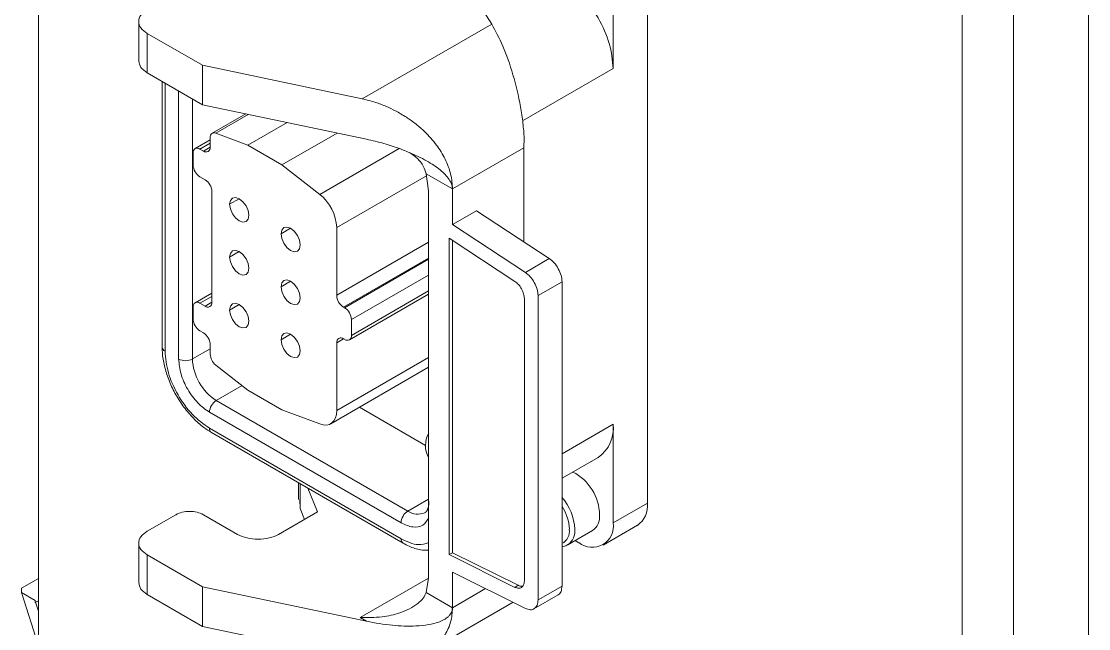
# Model space of a CAD drawing. Extents: x 4137 to 28680, y 2446 to 6814.
# Drawn here: x 10776.7 to 10887, y 3838 to 3900.7 of the extents above; entities that cross this region are included whole.
import ezdxf

# ---------------------------------------------------------------- set-up
doc = ezdxf.new("R2010")
doc.units = 0
doc.header["$LTSCALE"] = 0.5
doc.layers.get('0').update_dxf_attribs({"linetype": 'CONTINUOUS'})

msp = doc.modelspace()

# ---------------------------------------------------------------- linework, layer by layer
at = {"color": 7, "linetype": 'Continuous', "lineweight": 15}
for p, q in [((10778.47, 4079.99), (10778.47, 3835.03)), ((10778.47, 4079.99), (10778.47, 3835.03)), ((10873.93, 4024.88), (10873.93, 3779.92)), ((10873.93, 4024.88), (10873.93, 3779.92)), ((10879.23, 3784.21), (10879.23, 4018.56)), ((10879.23, 3784.21), (10879.23, 4018.56)), ((10887.01, 4014.07), (10887.01, 3779.72)), ((10887.01, 4014.07), (10887.01, 3779.72)), ((10819.16, 3910.21), (10825.31, 3900.46)), ((10819.16, 3910.21), (10825.31, 3900.46)), ((10841.4, 3908.12), (10841.4, 3850.96)), ((10841.4, 3908.12), (10841.4, 3850.96)), ((10837.87, 3906.07), (10837.87, 3895.87)), ((10837.87, 3906.07), (10837.87, 3895.87)), ((10788.83, 3900.73), (10788.83, 3896.64)), ((10788.83, 3900.73), (10788.83, 3896.64)), ((10795.42, 3896.2), (10789.71, 3899.5)), ((10789.71, 3895.42), (10789.71, 3899.5)), ((10795.42, 3896.2), (10789.71, 3899.5)), ((10789.71, 3895.42), (10789.71, 3899.5)), ((10811.93, 3892.74), (10825.31, 3900.46)), ((10811.93, 3892.74), (10825.31, 3900.46)), ((10795.42, 3892.12), (10795.42, 3896.2)), ((10811.93, 3892.74), (10795.42, 3896.2)), ((10795.42, 3892.12), (10795.42, 3896.2)), ((10811.93, 3892.74), (10795.42, 3896.2)), ((10795.42, 3892.12), (10789.71, 3895.42)), ((10795.42, 3892.12), (10789.71, 3895.42)), ((10791.26, 3894.53), (10791.26, 3867.08)), ((10791.26, 3894.53), (10791.26, 3867.08)), ((10812.37, 3888.56), (10795.42, 3892.12)), ((10812.37, 3888.56), (10795.42, 3892.12)), ((10799.9, 3891.18), (10796.43, 3889.18)), ((10799.9, 3891.18), (10796.43, 3889.18)), ((10804.16, 3890.29), (10800.11, 3887.95)), ((10804.16, 3890.29), (10800.11, 3887.95)), ((10796.22, 3888.49), (10794.66, 3887.59)), ((10796.22, 3888.49), (10794.66, 3887.59)), ((10796.22, 3887.75), (10796.22, 3888.72)), ((10796.22, 3887.75), (10796.22, 3888.72)), ((10796.81, 3889.19), (10800.11, 3887.95)), ((10796.81, 3889.19), (10800.11, 3887.95)), ((10803.64, 3885.91), (10809.34, 3889.2)), ((10803.64, 3885.91), (10809.34, 3889.2)), ((10828.68, 3888.66), (10828.62, 3887.67)), ((10828.68, 3888.66), (10828.62, 3887.67)), ((10795.16, 3887.54), (10795.51, 3887.34)), ((10795.16, 3887.54), (10795.51, 3887.34)), ((10800.11, 3887.95), (10803.64, 3885.91)), ((10800.11, 3887.95), (10803.64, 3885.91)), ((10828.62, 3887.67), (10821.26, 3883.43)), ((10828.62, 3887.67), (10821.26, 3883.43)), ((10828.62, 3887.67), (10828.62, 3877.97)), ((10828.62, 3887.67), (10828.62, 3877.97)), ((10794.45, 3885.91), (10794.45, 3887.14)), ((10794.45, 3885.91), (10794.45, 3887.14)), ((10803.64, 3885.91), (10807.55, 3882.86)), ((10803.64, 3885.91), (10807.55, 3882.86)), ((10795.69, 3884.38), (10795.16, 3884.69)), ((10795.69, 3884.38), (10795.16, 3884.69)), ((10818.55, 3884.99), (10818.79, 3883.22)), ((10821.26, 3883.43), (10818.55, 3884.99)), ((10818.55, 3884.99), (10818.79, 3883.22)), ((10821.26, 3883.43), (10818.55, 3884.99)), ((10796.39, 3871.7), (10796.4, 3883.18)), ((10796.39, 3871.7), (10796.4, 3883.18)), ((10818.79, 3843.21), (10818.79, 3883.22)), ((10818.79, 3843.21), (10818.79, 3883.22)), ((10821.26, 3879.75), (10821.26, 3883.43)), ((10821.26, 3879.75), (10821.26, 3883.43)), ((10821.26, 3879.75), (10823.74, 3881.18)), ((10821.26, 3879.75), (10823.74, 3881.18)), ((10831.26, 3876.23), (10823.74, 3881.18)), ((10831.26, 3876.23), (10823.74, 3881.18)), ((10828.79, 3874.8), (10821.26, 3879.75)), ((10828.79, 3874.8), (10821.26, 3879.75)), ((10809.3, 3879.44), (10809.3, 3872.44)), ((10809.3, 3879.44), (10809.3, 3872.44)), ((10820.91, 3878.35), (10827.7, 3873.88)), ((10820.91, 3845.64), (10820.91, 3878.35)), ((10820.91, 3878.35), (10827.7, 3873.88)), ((10820.91, 3845.64), (10820.91, 3878.35)), ((10821.26, 3845.84), (10821.26, 3878.11)), ((10821.26, 3845.84), (10821.26, 3878.11)), ((10828.79, 3874.8), (10831.26, 3876.23)), ((10828.79, 3874.8), (10831.26, 3876.23)), ((10830.1, 3872.41), (10832.58, 3873.84)), ((10830.1, 3872.41), (10832.58, 3873.84)), ((10832.58, 3842.39), (10832.58, 3873.84)), ((10832.58, 3842.39), (10832.58, 3873.84)), ((10796.39, 3872.67), (10794.66, 3871.67)), ((10796.39, 3872.67), (10794.66, 3871.67)), ((10810.61, 3867.84), (10818.79, 3872.55)), ((10810.61, 3867.84), (10818.79, 3872.55)), ((10828.69, 3872.09), (10828.69, 3842.92)), ((10828.69, 3872.09), (10828.69, 3842.92)), ((10830.1, 3840.96), (10830.1, 3872.41)), ((10830.1, 3840.96), (10830.1, 3872.41)), ((10794.45, 3869.99), (10794.45, 3871.21)), ((10794.45, 3869.99), (10794.45, 3871.21)), ((10795.16, 3871.62), (10795.69, 3871.31)), ((10795.16, 3871.62), (10795.69, 3871.31)), ((10810.01, 3871.21), (10810.11, 3871.15)), ((10810.01, 3871.21), (10810.11, 3871.15)), ((10810.82, 3869.93), (10810.82, 3868.29)), ((10810.82, 3869.93), (10810.82, 3868.29)), ((10795.51, 3868.56), (10795.16, 3868.76)), ((10795.51, 3868.56), (10795.16, 3868.76)), ((10809.3, 3867.54), (10809.3, 3860.54)), ((10809.3, 3867.54), (10809.3, 3860.54)), ((10810.11, 3867.89), (10810.01, 3867.95)), ((10810.11, 3867.89), (10810.01, 3867.95)), ((10796.22, 3866.36), (10796.22, 3867.33)), ((10796.22, 3866.36), (10796.22, 3867.33)), ((10800.11, 3862.64), (10796.8, 3865.22)), ((10800.11, 3862.64), (10796.8, 3865.22)), ((10808.68, 3859.16), (10818.79, 3865)), ((10808.68, 3859.16), (10818.79, 3865)), ((10803.64, 3860.6), (10800.11, 3862.64)), ((10803.64, 3860.6), (10800.11, 3862.64)), ((10796.85, 3861.57), (10816.65, 3850.14)), ((10796.85, 3861.57), (10816.65, 3850.14)), ((10811.64, 3860.87), (10818.47, 3856.93)), ((10811.64, 3860.87), (10818.47, 3856.93)), ((10796.15, 3860.35), (10815.95, 3848.92)), ((10796.15, 3860.35), (10815.95, 3848.92)), ((10807.54, 3859.14), (10803.64, 3860.6)), ((10807.54, 3859.14), (10803.64, 3860.6)), ((10815.95, 3847.28), (10796.15, 3858.71)), ((10815.95, 3847.28), (10796.15, 3858.71)), ((10837.87, 3848.92), (10837.87, 3859.12)), ((10837.87, 3848.92), (10837.87, 3859.12)), ((10796.35, 3858.26), (10816.15, 3846.83)), ((10796.35, 3858.26), (10816.15, 3846.83)), ((10832.58, 3853.53), (10836.31, 3855.69)), ((10832.58, 3853.53), (10836.31, 3855.69)), ((10805.34, 3853.07), (10805.34, 3851.32)), ((10805.34, 3853.07), (10805.34, 3851.32)), ((10806.32, 3852.51), (10807.3, 3850.05)), ((10806.32, 3852.51), (10807.3, 3850.05)), ((10805.47, 3851.33), (10805.52, 3850.42)), ((10805.47, 3851.33), (10805.52, 3850.42)), ((10841.4, 3850.96), (10837.87, 3848.92)), ((10841.4, 3850.96), (10837.87, 3848.92)), ((10792.68, 3849.77), (10789.71, 3848.06)), ((10792.68, 3849.77), (10789.71, 3848.06)), ((10799.05, 3847.73), (10795.51, 3849.77)), ((10799.05, 3847.73), (10795.51, 3849.77)), ((10807.3, 3850.05), (10803.29, 3847.73)), ((10807.3, 3850.05), (10803.29, 3847.73)), ((10805.52, 3850.42), (10805.97, 3849.28)), ((10805.52, 3850.42), (10805.97, 3849.28)), ((10833.18, 3846.66), (10835.73, 3848.13)), ((10833.18, 3846.66), (10835.73, 3848.13)), ((10836.83, 3846.63), (10840.37, 3848.67)), ((10836.83, 3846.63), (10840.37, 3848.67)), ((10788.83, 3846.84), (10788.83, 3842.75)), ((10788.83, 3846.84), (10788.83, 3842.75)), ((10833.94, 3847.1), (10834.33, 3846.87)), ((10833.94, 3847.1), (10834.33, 3846.87)), ((10789.71, 3845.61), (10795.42, 3842.31)), ((10789.71, 3845.61), (10789.71, 3841.53)), ((10789.71, 3845.61), (10795.42, 3842.31)), ((10789.71, 3845.61), (10789.71, 3841.53)), ((10820.91, 3845.64), (10821.26, 3845.84)), ((10820.91, 3845.64), (10821.26, 3845.84)), ((10827.7, 3842.26), (10820.91, 3845.64)), ((10827.7, 3842.26), (10820.91, 3845.64)), ((10828.05, 3842.47), (10821.26, 3845.84)), ((10828.05, 3842.47), (10821.26, 3845.84)), ((10778.47, 3843.19), (10776.7, 3842.17)), ((10778.47, 3843.19), (10776.7, 3842.17)), ((10818.55, 3841.72), (10818.79, 3843.21)), ((10818.55, 3841.72), (10818.79, 3843.21)), ((10821.26, 3843.82), (10828.79, 3840.09)), ((10821.26, 3840.15), (10821.26, 3843.82)), ((10821.26, 3843.82), (10828.79, 3840.09)), ((10821.26, 3840.15), (10821.26, 3843.82)), ((10776.7, 3841.73), (10776.7, 3842.17)), ((10776.7, 3841.73), (10776.7, 3842.17)), ((10795.42, 3842.31), (10812.37, 3838.75)), ((10795.42, 3842.31), (10795.42, 3838.23)), ((10795.42, 3842.31), (10812.37, 3838.75)), ((10795.42, 3842.31), (10795.42, 3838.23)), ((10827.7, 3842.26), (10828.05, 3842.47)), ((10827.7, 3842.26), (10828.05, 3842.47)), ((10830.1, 3840.96), (10832.58, 3842.39)), ((10830.1, 3840.96), (10832.58, 3842.39)), ((10776.7, 3841.73), (10778.12, 3840.91)), ((10778.47, 3836.22), (10776.7, 3841.73)), ((10776.7, 3841.73), (10778.12, 3840.91)), ((10778.47, 3836.22), (10776.7, 3841.73)), ((10789.71, 3841.53), (10795.42, 3838.23)), ((10789.71, 3841.53), (10795.42, 3838.23)), ((10821.26, 3840.15), (10818.55, 3841.72)), ((10821.26, 3840.15), (10818.55, 3841.72)), ((10829.68, 3840.04), (10832.17, 3841.47)), ((10829.68, 3840.04), (10832.17, 3841.47)), ((10778.12, 3840.91), (10778.12, 3840.68)), ((10778.12, 3840.91), (10778.12, 3840.68)), ((10778.47, 3840.88), (10778.12, 3840.68)), ((10778.47, 3840.88), (10778.12, 3840.68)), ((10778.12, 3840.68), (10778.18, 3840.72)), ((10778.12, 3840.68), (10778.18, 3840.72)), ((10778.18, 3840.72), (10778.47, 3840.88)), ((10778.18, 3840.72), (10778.47, 3840.88)), ((10778.18, 3840.72), (10778.47, 3839.81)), ((10778.18, 3840.72), (10778.47, 3839.81)), ((10818.52, 3835.52), (10827.52, 3840.72)), ((10818.52, 3835.52), (10827.52, 3840.72)), ((10811.72, 3839.13), (10812.37, 3838.75)), ((10811.72, 3839.13), (10812.37, 3838.75)), ((10795.42, 3838.23), (10811.93, 3834.76)), ((10795.42, 3838.23), (10811.93, 3834.76))]:
    msp.add_line(p, q, dxfattribs=at)
at = {"color": 8, "linetype": 'Continuous', "lineweight": 15}
for p, q in [((10837.87, 3895.87), (10828.51, 3890.46)), ((10837.87, 3895.87), (10828.51, 3890.46)), ((10791.55, 3866.68), (10791.55, 3894.36)), ((10791.55, 3866.68), (10791.55, 3894.36)), ((10792.96, 3893.54), (10792.96, 3865.86)), ((10792.96, 3893.54), (10792.96, 3865.86)), ((10794.38, 3892.73), (10794.38, 3865.86)), ((10794.38, 3892.73), (10794.38, 3865.86)), ((10800.16, 3891.13), (10796.81, 3889.19)), ((10800.16, 3891.13), (10796.81, 3889.19)), ((10796.22, 3888.16), (10795.16, 3887.54)), ((10796.22, 3888.16), (10795.16, 3887.54)), ((10796.22, 3887.75), (10795.51, 3887.34)), ((10796.22, 3887.75), (10795.51, 3887.34)), ((10815.76, 3887.6), (10807.55, 3882.86)), ((10815.76, 3887.6), (10807.55, 3882.86)), ((10818.57, 3884.79), (10809.3, 3879.44)), ((10818.57, 3884.79), (10809.3, 3879.44)), ((10798.23, 3881.85), (10799.23, 3882.42)), ((10798.23, 3881.85), (10799.23, 3882.42)), ((10803.54, 3878.79), (10804.53, 3879.36)), ((10803.54, 3878.79), (10804.53, 3879.36)), ((10809.3, 3872.44), (10818.79, 3877.91)), ((10809.3, 3872.44), (10818.79, 3877.91)), ((10798.23, 3876.38), (10799.22, 3876.95)), ((10798.23, 3876.38), (10799.22, 3876.95)), ((10810.01, 3871.21), (10818.79, 3876.28)), ((10810.01, 3871.21), (10818.79, 3876.28)), ((10818.79, 3876.16), (10810.11, 3871.15)), ((10818.79, 3876.16), (10810.11, 3871.15)), ((10818.79, 3874.52), (10810.82, 3869.93)), ((10818.79, 3874.52), (10810.82, 3869.93)), ((10803.54, 3873.32), (10804.53, 3873.89)), ((10803.54, 3873.32), (10804.53, 3873.89)), ((10796.39, 3872.33), (10795.16, 3871.62)), ((10796.39, 3872.33), (10795.16, 3871.62)), ((10810.82, 3868.29), (10818.79, 3872.89)), ((10810.82, 3868.29), (10818.79, 3872.89)), ((10796.39, 3871.72), (10795.69, 3871.31)), ((10796.39, 3871.72), (10795.69, 3871.31)), ((10798.23, 3870.91), (10799.22, 3871.48)), ((10798.23, 3870.91), (10799.22, 3871.48)), ((10803.54, 3867.84), (10804.53, 3868.42)), ((10803.54, 3867.84), (10804.53, 3868.42)), ((10810.01, 3867.95), (10809.3, 3867.54)), ((10810.01, 3867.95), (10809.3, 3867.54)), ((10794.38, 3865.86), (10796.22, 3866.92)), ((10794.38, 3865.86), (10796.22, 3866.92)), ((10818.79, 3866.01), (10809.3, 3860.54)), ((10818.79, 3866.01), (10809.3, 3860.54)), ((10799.51, 3863.1), (10796.85, 3861.57)), ((10799.51, 3863.1), (10796.85, 3861.57)), ((10832.58, 3856.07), (10837.87, 3859.12)), ((10832.58, 3856.07), (10837.87, 3859.12)), ((10805.52, 3852.97), (10805.52, 3850.42)), ((10805.52, 3852.97), (10805.52, 3850.42)), ((10816.65, 3850.14), (10818.79, 3851.38)), ((10816.65, 3850.14), (10818.79, 3851.38)), ((10811.72, 3839.13), (10818.79, 3843.21)), ((10811.72, 3839.13), (10818.79, 3843.21)), ((10824.68, 3842.13), (10821.26, 3840.15)), ((10824.68, 3842.13), (10821.26, 3840.15))]:
    msp.add_line(p, q, dxfattribs=at)
at = {"color": 7, "linetype": 'Continuous', "lineweight": 15, "flags": 128}
for points in [[(10796.81, 3889.19), (10796.69, 3889.22), (10796.57, 3889.22), (10796.47, 3889.2), (10796.39, 3889.15), (10796.32, 3889.08), (10796.26, 3888.98), (10796.23, 3888.86), (10796.22, 3888.72)], [(10796.81, 3889.19), (10796.69, 3889.22), (10796.57, 3889.22), (10796.47, 3889.2), (10796.39, 3889.15), (10796.32, 3889.08), (10796.26, 3888.98), (10796.23, 3888.86), (10796.22, 3888.72)], [(10798.23, 3881.85), (10798.31, 3882.24), (10798.52, 3882.49), (10798.85, 3882.55), (10799.22, 3882.42), (10799.6, 3882.11), (10799.92, 3881.68), (10800.14, 3881.19), (10800.21, 3880.71), (10800.14, 3880.31), (10799.92, 3880.06), (10799.6, 3880), (10799.22, 3880.13), (10798.85, 3880.44), (10798.52, 3880.87), (10798.31, 3881.37), (10798.23, 3881.85)], [(10798.23, 3881.85), (10798.31, 3882.24), (10798.52, 3882.49), (10798.85, 3882.55), (10799.22, 3882.42), (10799.6, 3882.11), (10799.92, 3881.68), (10800.14, 3881.19), (10800.21, 3880.71), (10800.14, 3880.31), (10799.92, 3880.06), (10799.6, 3880), (10799.22, 3880.13), (10798.85, 3880.44), (10798.52, 3880.87), (10798.31, 3881.37), (10798.23, 3881.85)], [(10803.54, 3878.79), (10803.61, 3879.18), (10803.83, 3879.43), (10804.15, 3879.49), (10804.53, 3879.36), (10804.91, 3879.05), (10805.23, 3878.62), (10805.44, 3878.12), (10805.52, 3877.64), (10805.44, 3877.25), (10805.23, 3877), (10804.91, 3876.94), (10804.53, 3877.07), (10804.15, 3877.38), (10803.83, 3877.81), (10803.61, 3878.31), (10803.54, 3878.79)], [(10803.54, 3878.79), (10803.61, 3879.18), (10803.83, 3879.43), (10804.15, 3879.49), (10804.53, 3879.36), (10804.91, 3879.05), (10805.23, 3878.62), (10805.44, 3878.12), (10805.52, 3877.64), (10805.44, 3877.25), (10805.23, 3877), (10804.91, 3876.94), (10804.53, 3877.07), (10804.15, 3877.38), (10803.83, 3877.81), (10803.61, 3878.31), (10803.54, 3878.79)], [(10798.23, 3876.38), (10798.31, 3876.77), (10798.52, 3877.02), (10798.85, 3877.08), (10799.22, 3876.95), (10799.6, 3876.64), (10799.92, 3876.21), (10800.14, 3875.72), (10800.21, 3875.23), (10800.14, 3874.84), (10799.92, 3874.59), (10799.6, 3874.53), (10799.22, 3874.66), (10798.84, 3874.97), (10798.52, 3875.4), (10798.31, 3875.9), (10798.23, 3876.38)], [(10798.23, 3876.38), (10798.31, 3876.77), (10798.52, 3877.02), (10798.85, 3877.08), (10799.22, 3876.95), (10799.6, 3876.64), (10799.92, 3876.21), (10800.14, 3875.72), (10800.21, 3875.23), (10800.14, 3874.84), (10799.92, 3874.59), (10799.6, 3874.53), (10799.22, 3874.66), (10798.84, 3874.97), (10798.52, 3875.4), (10798.31, 3875.9), (10798.23, 3876.38)], [(10803.54, 3873.32), (10803.61, 3873.71), (10803.83, 3873.96), (10804.15, 3874.02), (10804.53, 3873.89), (10804.91, 3873.58), (10805.23, 3873.15), (10805.44, 3872.65), (10805.52, 3872.17), (10805.44, 3871.78), (10805.23, 3871.53), (10804.9, 3871.47), (10804.53, 3871.6), (10804.15, 3871.91), (10803.83, 3872.34), (10803.61, 3872.83), (10803.54, 3873.32)], [(10803.54, 3873.32), (10803.61, 3873.71), (10803.83, 3873.96), (10804.15, 3874.02), (10804.53, 3873.89), (10804.91, 3873.58), (10805.23, 3873.15), (10805.44, 3872.65), (10805.52, 3872.17), (10805.44, 3871.78), (10805.23, 3871.53), (10804.9, 3871.47), (10804.53, 3871.6), (10804.15, 3871.91), (10803.83, 3872.34), (10803.61, 3872.83), (10803.54, 3873.32)], [(10798.23, 3870.91), (10798.31, 3871.3), (10798.52, 3871.55), (10798.84, 3871.61), (10799.22, 3871.48), (10799.6, 3871.17), (10799.92, 3870.74), (10800.14, 3870.24), (10800.21, 3869.76), (10800.14, 3869.37), (10799.92, 3869.12), (10799.6, 3869.06), (10799.22, 3869.19), (10798.84, 3869.5), (10798.52, 3869.93), (10798.31, 3870.43), (10798.23, 3870.91)], [(10798.23, 3870.91), (10798.31, 3871.3), (10798.52, 3871.55), (10798.84, 3871.61), (10799.22, 3871.48), (10799.6, 3871.17), (10799.92, 3870.74), (10800.14, 3870.24), (10800.21, 3869.76), (10800.14, 3869.37), (10799.92, 3869.12), (10799.6, 3869.06), (10799.22, 3869.19), (10798.84, 3869.5), (10798.52, 3869.93), (10798.31, 3870.43), (10798.23, 3870.91)], [(10803.54, 3867.84), (10803.61, 3868.24), (10803.83, 3868.49), (10804.15, 3868.55), (10804.53, 3868.42), (10804.9, 3868.11), (10805.23, 3867.68), (10805.44, 3867.18), (10805.52, 3866.7), (10805.44, 3866.31), (10805.23, 3866.06), (10804.9, 3866), (10804.53, 3866.13), (10804.15, 3866.44), (10803.83, 3866.87), (10803.61, 3867.36), (10803.54, 3867.84)], [(10803.54, 3867.84), (10803.61, 3868.24), (10803.83, 3868.49), (10804.15, 3868.55), (10804.53, 3868.42), (10804.9, 3868.11), (10805.23, 3867.68), (10805.44, 3867.18), (10805.52, 3866.7), (10805.44, 3866.31), (10805.23, 3866.06), (10804.9, 3866), (10804.53, 3866.13), (10804.15, 3866.44), (10803.83, 3866.87), (10803.61, 3867.36), (10803.54, 3867.84)], [(10809.3, 3860.54), (10809.26, 3860.13), (10809.17, 3859.77), (10809.01, 3859.48), (10808.8, 3859.25), (10808.54, 3859.1), (10808.24, 3859.03), (10807.9, 3859.04), (10807.54, 3859.14)], [(10809.3, 3860.54), (10809.26, 3860.13), (10809.17, 3859.77), (10809.01, 3859.48), (10808.8, 3859.25), (10808.54, 3859.1), (10808.24, 3859.03), (10807.9, 3859.04), (10807.54, 3859.14)]]:
    msp.add_lwpolyline(points, dxfattribs=at)
at = {"color": 7, "linetype": 'Continuous', "lineweight": 15}
for centre, radius, start, end in [((10794.88, 3887.21), 0.437, 50.796, 189.2142), ((10794.88, 3887.21), 0.437, 50.796, 189.2142), ((10795.79, 3887.68), 0.437, 230.7972, 9.2138), ((10795.79, 3887.68), 0.437, 230.7972, 9.2138), ((10795.99, 3885.98), 1.54, 182.5946, 237.3826), ((10795.99, 3885.98), 1.54, 182.5946, 237.3826), ((10794.86, 3883.08), 1.54, 3.7218, 57.3017), ((10794.86, 3883.08), 1.54, 3.7218, 57.3017), ((10804.61, 3879.2), 4.69, 2.8964, 51.2973), ((10804.61, 3879.2), 4.69, 2.8964, 51.2973), ((10810.83, 3872.51), 1.54, 182.5939, 237.3833), ((10810.83, 3872.51), 1.54, 182.5939, 237.3833), ((10794.88, 3871.28), 0.437, 50.7972, 189.2138), ((10794.88, 3871.28), 0.437, 50.7972, 189.2138), ((10795.96, 3871.65), 0.433, 230.3834, 6.4888), ((10795.96, 3871.65), 0.433, 230.3834, 6.4888), ((10809.28, 3869.86), 1.54, 2.5928, 57.3835), ((10809.28, 3869.86), 1.54, 2.5928, 57.3835), ((10795.99, 3870.06), 1.54, 182.5938, 237.3834), ((10795.99, 3870.06), 1.54, 182.5938, 237.3834), ((10794.68, 3867.26), 1.54, 2.5938, 57.3825), ((10794.68, 3867.26), 1.54, 2.5938, 57.3825), ((10809.73, 3867.61), 0.437, 50.7962, 189.214), ((10809.73, 3867.61), 0.437, 50.7962, 189.214), ((10810.39, 3868.22), 0.437, 230.7971, 9.2139), ((10810.39, 3868.22), 0.437, 230.7971, 9.2139), ((10797.78, 3866.44), 1.56, 182.897, 231.2965), ((10797.78, 3866.44), 1.56, 182.897, 231.2965), ((10793.67, 3867.22), 1.54, 242.6094, 297.3906), ((10793.67, 3867.22), 1.54, 242.6094, 297.3906), ((10799.75, 3866.1), 5.38, 182.6055, 237.3945), ((10799.75, 3866.1), 5.38, 182.6055, 237.3945), ((10797.68, 3860.28), 1.54, 122.6052, 177.3948), ((10797.68, 3860.28), 1.54, 122.6052, 177.3948), ((10834.29, 3858.67), 3.6, 304.0864, 7.2258), ((10834.29, 3858.67), 3.6, 304.0864, 7.2258), ((10821.04, 3856.91), 2.57, 150.4176, 208.8124), ((10821.04, 3856.91), 2.57, 150.4176, 208.8124), ((10831.38, 3849.65), 5.08, 0.9731, 63.0019), ((10831.38, 3849.65), 5.08, 0.9731, 63.0019), ((10839.01, 3850.66), 2.41, 304.2318, 7.0805), ((10839.01, 3850.66), 2.41, 304.2318, 7.0805), ((10817.48, 3848.85), 1.54, 122.6052, 177.3948), ((10817.48, 3848.85), 1.54, 122.6052, 177.3948), ((10835.71, 3848.57), 2.18, 230.7967, 9.2141), ((10835.71, 3848.57), 2.18, 230.7967, 9.2141), ((10834.78, 3849.52), 1.68, 304.1658, 7.1465), ((10834.78, 3849.52), 1.68, 304.1658, 7.1465)]:
    msp.add_arc(centre, radius, start, end, dxfattribs=at)
at = {"color": 8, "linetype": 'Continuous', "lineweight": 15}
for centre, radius, start, end in [((10791.76, 3867.13), 0.503, 185.6921, 245.6272), ((10791.76, 3867.13), 0.503, 185.6921, 245.6272), ((10796.64, 3858.66), 0.493, 173.7001, 234.9888), ((10796.64, 3858.66), 0.493, 173.7001, 234.9888), ((10828.44, 3847.98), 5.47, 2.9641, 40.9042), ((10828.44, 3847.98), 5.47, 2.9641, 40.9042), ((10817.68, 3851.58), 1.76, 234.4119, 293.9675), ((10817.68, 3851.58), 1.76, 234.4119, 293.9675), ((10828.68, 3848.06), 4.67, 2.5039, 33.3372), ((10828.68, 3848.06), 4.67, 2.5039, 33.3372), ((10831.92, 3848.06), 1.43, 297.2323, 8.1734), ((10831.92, 3848.06), 1.43, 297.2323, 8.1734), ((10832.23, 3848.06), 1.69, 305.1699, 7.0425), ((10832.23, 3848.06), 1.69, 305.1699, 7.0425), ((10816.42, 3847.22), 0.48, 172.745, 235.9585), ((10816.42, 3847.22), 0.48, 172.745, 235.9585)]:
    msp.add_arc(centre, radius, start, end, dxfattribs=at)
at = {"color": 7, "linetype": 'Continuous', "lineweight": 15}
for points, knots in [([(10833.71, 3904.13), (10834.01, 3903.9), (10835, 3903.17), (10836.39, 3901.13), (10837.63, 3898.42), (10837.79, 3896.72), (10837.87, 3895.87)], [0, 0, 0, 0, 0.12626, 0.417507, 0.708753, 1, 1, 1, 1]), ([(10833.71, 3904.13), (10834.01, 3903.9), (10835, 3903.17), (10836.39, 3901.13), (10837.63, 3898.42), (10837.79, 3896.72), (10837.87, 3895.87)], [0, 0, 0, 0, 0.12626, 0.417507, 0.708753, 1, 1, 1, 1]), ([(10789.71, 3899.5), (10789.47, 3899.68), (10788.97, 3900.04), (10788.76, 3900.73), (10788.97, 3901.42), (10789.47, 3901.77), (10789.71, 3901.95)], [0, 0, 0, 0, 0.25, 0.5, 0.750001, 1, 1, 1, 1]), ([(10789.71, 3899.5), (10789.47, 3899.68), (10788.97, 3900.04), (10788.76, 3900.73), (10788.97, 3901.42), (10789.47, 3901.77), (10789.71, 3901.95)], [0, 0, 0, 0, 0.25, 0.5, 0.750001, 1, 1, 1, 1]), ([(10825.31, 3900.46), (10825.7, 3899.75), (10826.48, 3898.33), (10827.55, 3895.29), (10828.22, 3892.47), (10828.56, 3890.22), (10828.64, 3889.18), (10828.68, 3888.66)], [0, 0, 0, 0, 0.249888, 0.499659, 0.749158, 0.875331, 1, 1, 1, 1]), ([(10825.31, 3900.46), (10825.7, 3899.75), (10826.48, 3898.33), (10827.55, 3895.29), (10828.22, 3892.47), (10828.56, 3890.22), (10828.64, 3889.18), (10828.68, 3888.66)], [0, 0, 0, 0, 0.249888, 0.499659, 0.749158, 0.875331, 1, 1, 1, 1]), ([(10789.71, 3895.42), (10789.46, 3895.6), (10788.96, 3895.96), (10788.87, 3896.42), (10788.83, 3896.64)], [0, 0, 0, 0, 0.5, 1, 1, 1, 1]), ([(10789.71, 3895.42), (10789.46, 3895.6), (10788.96, 3895.96), (10788.87, 3896.42), (10788.83, 3896.64)], [0, 0, 0, 0, 0.5, 1, 1, 1, 1]), ([(10821.26, 3883.43), (10821.23, 3883.93), (10821.15, 3884.96), (10820.55, 3886.51), (10819.79, 3887.75), (10819.03, 3888.68), (10818.33, 3889.41), (10817.49, 3890.15), (10816.48, 3890.87), (10815.45, 3891.47), (10814.37, 3891.98), (10813.23, 3892.42), (10812.39, 3892.63), (10811.93, 3892.74)], [0, 0, 0, 0, 0.123485, 0.2497094, 0.3705494, 0.4348736, 0.4998427, 0.5779277, 0.6613773, 0.7498939, 0.8190889, 0.9025817, 1, 1, 1, 1]), ([(10821.26, 3883.43), (10821.23, 3883.93), (10821.15, 3884.96), (10820.55, 3886.51), (10819.79, 3887.75), (10819.03, 3888.68), (10818.33, 3889.41), (10817.49, 3890.15), (10816.48, 3890.87), (10815.45, 3891.47), (10814.37, 3891.98), (10813.23, 3892.42), (10812.39, 3892.63), (10811.93, 3892.74)], [0, 0, 0, 0, 0.123485, 0.2497094, 0.3705494, 0.4348736, 0.4998427, 0.5779277, 0.6613773, 0.7498939, 0.8190889, 0.9025817, 1, 1, 1, 1]), ([(10812.37, 3888.56), (10812.97, 3888.42), (10814.15, 3888.15), (10815.86, 3887.59), (10817.26, 3887.01), (10818.35, 3886.47), (10819.14, 3886.01), (10819.82, 3885.53), (10820.38, 3885.05), (10820.83, 3884.54), (10821.18, 3883.99), (10821.24, 3883.61), (10821.26, 3883.43)], [0, 0, 0, 0, 0.17529, 0.341504, 0.50016, 0.591087, 0.674174, 0.750201, 0.816448, 0.875182, 0.941928, 1, 1, 1, 1]), ([(10812.37, 3888.56), (10812.97, 3888.42), (10814.15, 3888.15), (10815.86, 3887.59), (10817.26, 3887.01), (10818.35, 3886.47), (10819.14, 3886.01), (10819.82, 3885.53), (10820.38, 3885.05), (10820.83, 3884.54), (10821.18, 3883.99), (10821.24, 3883.61), (10821.26, 3883.43)], [0, 0, 0, 0, 0.17529, 0.341504, 0.50016, 0.591087, 0.674174, 0.750201, 0.816448, 0.875182, 0.941928, 1, 1, 1, 1]), ([(10818.55, 3884.99), (10818.45, 3885.26), (10818.25, 3885.82), (10817.7, 3886.61), (10817.12, 3886.98), (10816.82, 3887.17)], [0, 0, 0, 0, 0.3030972, 0.6377107, 1, 1, 1, 1]), ([(10818.55, 3884.99), (10818.45, 3885.26), (10818.25, 3885.82), (10817.7, 3886.61), (10817.12, 3886.98), (10816.82, 3887.17)], [0, 0, 0, 0, 0.3030972, 0.6377107, 1, 1, 1, 1]), ([(10832.58, 3873.84), (10832.56, 3874.06), (10832.52, 3874.49), (10832.22, 3875.19), (10831.79, 3875.82), (10831.44, 3876.09), (10831.26, 3876.23)], [0, 0, 0, 0, 0.25, 0.500001, 0.75, 1, 1, 1, 1]), ([(10832.58, 3873.84), (10832.56, 3874.06), (10832.52, 3874.49), (10832.22, 3875.19), (10831.79, 3875.82), (10831.44, 3876.09), (10831.26, 3876.23)], [0, 0, 0, 0, 0.25, 0.500001, 0.75, 1, 1, 1, 1]), ([(10830.1, 3872.41), (10830.08, 3872.63), (10830.04, 3873.06), (10829.74, 3873.76), (10829.31, 3874.39), (10828.96, 3874.66), (10828.79, 3874.8)], [0, 0, 0, 0, 0.25, 0.500001, 0.75, 1, 1, 1, 1]), ([(10830.1, 3872.41), (10830.08, 3872.63), (10830.04, 3873.06), (10829.74, 3873.76), (10829.31, 3874.39), (10828.96, 3874.66), (10828.79, 3874.8)], [0, 0, 0, 0, 0.25, 0.500001, 0.75, 1, 1, 1, 1]), ([(10827.7, 3873.88), (10827.83, 3873.78), (10828.1, 3873.57), (10828.42, 3873.1), (10828.64, 3872.57), (10828.67, 3872.25), (10828.69, 3872.09)], [0, 0, 0, 0, 0.249999, 0.499998, 0.749999, 1, 1, 1, 1]), ([(10827.7, 3873.88), (10827.83, 3873.78), (10828.1, 3873.57), (10828.42, 3873.1), (10828.64, 3872.57), (10828.67, 3872.25), (10828.69, 3872.09)], [0, 0, 0, 0, 0.249999, 0.499998, 0.749999, 1, 1, 1, 1]), ([(10791.26, 3867.08), (10791.26, 3866.84), (10791.28, 3866.16), (10791.5, 3864.97), (10791.97, 3863.54), (10792.64, 3862.15), (10793.49, 3860.85), (10794.47, 3859.7), (10795.44, 3858.83), (10796.09, 3858.42), (10796.35, 3858.26)], [0, 0, 0, 0, 0.074246, 0.21271, 0.350763, 0.48841, 0.625998, 0.763953, 0.902727, 1, 1, 1, 1]), ([(10791.26, 3867.08), (10791.26, 3866.84), (10791.28, 3866.16), (10791.5, 3864.97), (10791.97, 3863.54), (10792.64, 3862.15), (10793.49, 3860.85), (10794.47, 3859.7), (10795.44, 3858.83), (10796.09, 3858.42), (10796.35, 3858.26)], [0, 0, 0, 0, 0.074246, 0.21271, 0.350763, 0.48841, 0.625998, 0.763953, 0.902727, 1, 1, 1, 1]), ([(10796.15, 3858.71), (10795.54, 3859.14), (10794.34, 3860), (10792.82, 3862.1), (10791.76, 3864.47), (10791.62, 3865.94), (10791.55, 3866.68)], [0, 0, 0, 0, 0.25, 0.4999998, 0.7499998, 1, 1, 1, 1]), ([(10796.15, 3858.71), (10795.54, 3859.14), (10794.34, 3860), (10792.82, 3862.1), (10791.76, 3864.47), (10791.62, 3865.94), (10791.55, 3866.68)], [0, 0, 0, 0, 0.25, 0.4999998, 0.7499998, 1, 1, 1, 1]), ([(10792.96, 3865.86), (10793.01, 3865.35), (10793.11, 3864.33), (10793.84, 3862.69), (10794.9, 3861.24), (10795.73, 3860.64), (10796.15, 3860.35)], [0, 0, 0, 0, 0.25, 0.4999999, 0.7499998, 1, 1, 1, 1]), ([(10792.96, 3865.86), (10793.01, 3865.35), (10793.11, 3864.33), (10793.84, 3862.69), (10794.9, 3861.24), (10795.73, 3860.64), (10796.15, 3860.35)], [0, 0, 0, 0, 0.25, 0.4999999, 0.7499998, 1, 1, 1, 1]), ([(10818.83, 3851.16), (10818.83, 3851.04), (10818.82, 3850.68), (10818.67, 3850.25), (10818.53, 3850.04), (10818.42, 3849.99), (10818.39, 3849.98)], [0, 0, 0, 0, 0.1769264, 0.5135403, 0.8554986, 1, 1, 1, 1]), ([(10818.83, 3851.16), (10818.83, 3851.04), (10818.82, 3850.68), (10818.67, 3850.25), (10818.53, 3850.04), (10818.42, 3849.99), (10818.39, 3849.98)], [0, 0, 0, 0, 0.1769264, 0.5135403, 0.8554986, 1, 1, 1, 1]), ([(10795.51, 3849.77), (10795.3, 3849.87), (10794.89, 3850.06), (10794.1, 3850.14), (10793.3, 3850.06), (10792.89, 3849.87), (10792.68, 3849.77)], [0, 0, 0, 0, 0.249999, 0.499999, 0.75, 1, 1, 1, 1]), ([(10795.51, 3849.77), (10795.3, 3849.87), (10794.89, 3850.06), (10794.1, 3850.14), (10793.3, 3850.06), (10792.89, 3849.87), (10792.68, 3849.77)], [0, 0, 0, 0, 0.249999, 0.499999, 0.75, 1, 1, 1, 1]), ([(10789.71, 3848.06), (10789.47, 3847.88), (10788.97, 3847.52), (10788.76, 3846.84), (10788.97, 3846.15), (10789.47, 3845.79), (10789.71, 3845.61)], [0, 0, 0, 0, 0.249999, 0.5, 0.75, 1, 1, 1, 1]), ([(10789.71, 3848.06), (10789.47, 3847.88), (10788.97, 3847.52), (10788.76, 3846.84), (10788.97, 3846.15), (10789.47, 3845.79), (10789.71, 3845.61)], [0, 0, 0, 0, 0.249999, 0.5, 0.75, 1, 1, 1, 1]), ([(10803.29, 3847.73), (10802.98, 3847.59), (10802.36, 3847.31), (10801.17, 3847.19), (10799.98, 3847.31), (10799.36, 3847.59), (10799.05, 3847.73)], [0, 0, 0, 0, 0.250002, 0.500001, 0.750001, 1, 1, 1, 1]), ([(10803.29, 3847.73), (10802.98, 3847.59), (10802.36, 3847.31), (10801.17, 3847.19), (10799.98, 3847.31), (10799.36, 3847.59), (10799.05, 3847.73)], [0, 0, 0, 0, 0.250002, 0.500001, 0.750001, 1, 1, 1, 1]), ([(10816.15, 3846.83), (10816.36, 3846.72), (10816.96, 3846.4), (10817.85, 3846.1), (10818.52, 3846.09), (10818.79, 3846.09)], [0, 0, 0, 0, 0.237614, 0.68636, 1, 1, 1, 1]), ([(10816.15, 3846.83), (10816.36, 3846.72), (10816.96, 3846.4), (10817.85, 3846.1), (10818.52, 3846.09), (10818.79, 3846.09)], [0, 0, 0, 0, 0.237614, 0.68636, 1, 1, 1, 1]), ([(10832.58, 3846.49), (10832.62, 3846.49), (10832.85, 3846.48), (10833.04, 3846.6), (10833.19, 3846.69)], [0, 0, 0, 0, 0.2040057, 1, 1, 1, 1]), ([(10832.58, 3846.49), (10832.62, 3846.49), (10832.85, 3846.48), (10833.04, 3846.6), (10833.19, 3846.69)], [0, 0, 0, 0, 0.2040057, 1, 1, 1, 1]), ([(10788.83, 3842.75), (10788.87, 3842.52), (10788.96, 3842.06), (10789.46, 3841.71), (10789.71, 3841.53)], [0, 0, 0, 0, 0.5, 1, 1, 1, 1]), ([(10788.83, 3842.75), (10788.87, 3842.52), (10788.96, 3842.06), (10789.46, 3841.71), (10789.71, 3841.53)], [0, 0, 0, 0, 0.5, 1, 1, 1, 1]), ([(10828.69, 3842.92), (10828.67, 3842.77), (10828.64, 3842.48), (10828.42, 3842.22), (10828.1, 3842.12), (10827.83, 3842.22), (10827.7, 3842.26)], [0, 0, 0, 0, 0.249999, 0.5, 0.749999, 1, 1, 1, 1]), ([(10828.69, 3842.92), (10828.67, 3842.77), (10828.64, 3842.48), (10828.42, 3842.22), (10828.1, 3842.12), (10827.83, 3842.22), (10827.7, 3842.26)], [0, 0, 0, 0, 0.249999, 0.5, 0.749999, 1, 1, 1, 1]), ([(10828.51, 3842.38), (10828.49, 3842.38), (10828.36, 3842.33), (10828.19, 3842.41), (10828.05, 3842.47)], [0, 0, 0, 0, 0.1927974, 1, 1, 1, 1]), ([(10828.51, 3842.38), (10828.49, 3842.38), (10828.36, 3842.33), (10828.19, 3842.41), (10828.05, 3842.47)], [0, 0, 0, 0, 0.1927974, 1, 1, 1, 1]), ([(10832.16, 3841.48), (10832.17, 3841.49), (10832.33, 3841.52), (10832.51, 3841.82), (10832.56, 3842.2), (10832.58, 3842.39)], [0, 0, 0, 0, 0.044174, 0.522087, 1, 1, 1, 1]), ([(10832.16, 3841.48), (10832.17, 3841.49), (10832.33, 3841.52), (10832.51, 3841.82), (10832.56, 3842.2), (10832.58, 3842.39)], [0, 0, 0, 0, 0.044174, 0.522087, 1, 1, 1, 1]), ([(10811.72, 3839.13), (10812.48, 3839.13), (10813.9, 3839.13), (10815.98, 3839.6), (10817.43, 3840.33), (10818.26, 3841.13), (10818.45, 3841.53), (10818.55, 3841.72)], [0, 0, 0, 0, 0.267419, 0.500223, 0.77668, 0.893832, 1, 1, 1, 1]), ([(10811.72, 3839.13), (10812.48, 3839.13), (10813.9, 3839.13), (10815.98, 3839.6), (10817.43, 3840.33), (10818.26, 3841.13), (10818.45, 3841.53), (10818.55, 3841.72)], [0, 0, 0, 0, 0.267419, 0.500223, 0.77668, 0.893832, 1, 1, 1, 1]), ([(10828.79, 3840.09), (10828.96, 3840.02), (10829.31, 3839.89), (10829.74, 3840.03), (10830.04, 3840.38), (10830.08, 3840.76), (10830.1, 3840.96)], [0, 0, 0, 0, 0.25, 0.499999, 0.75, 1, 1, 1, 1]), ([(10828.79, 3840.09), (10828.96, 3840.02), (10829.31, 3839.89), (10829.74, 3840.03), (10830.04, 3840.38), (10830.08, 3840.76), (10830.1, 3840.96)], [0, 0, 0, 0, 0.25, 0.499999, 0.75, 1, 1, 1, 1]), ([(10811.93, 3834.76), (10812.52, 3834.66), (10813.68, 3834.47), (10815.41, 3834.51), (10817, 3834.82), (10818.44, 3835.41), (10819.63, 3836.25), (10820.55, 3837.36), (10821.15, 3838.66), (10821.23, 3839.66), (10821.26, 3840.15)], [0, 0, 0, 0, 0.125442, 0.250088, 0.382533, 0.500071, 0.629263, 0.750161, 0.876453, 1, 1, 1, 1]), ([(10811.93, 3834.76), (10812.52, 3834.66), (10813.68, 3834.47), (10815.41, 3834.51), (10817, 3834.82), (10818.44, 3835.41), (10819.63, 3836.25), (10820.55, 3837.36), (10821.15, 3838.66), (10821.23, 3839.66), (10821.26, 3840.15)], [0, 0, 0, 0, 0.125442, 0.250088, 0.382533, 0.500071, 0.629263, 0.750161, 0.876453, 1, 1, 1, 1]), ([(10821.26, 3840.15), (10821.24, 3839.98), (10821.2, 3839.72), (10821, 3839.42), (10820.76, 3839.16), (10820.38, 3838.9), (10819.71, 3838.6), (10818.74, 3838.37), (10817.14, 3838.22), (10814.99, 3838.28), (10813.26, 3838.59), (10812.37, 3838.75)], [0, 0, 0, 0, 0.05805, 0.090046, 0.125012, 0.183595, 0.250017, 0.366367, 0.49998, 0.740569, 1, 1, 1, 1]), ([(10821.26, 3840.15), (10821.24, 3839.98), (10821.2, 3839.72), (10821, 3839.42), (10820.76, 3839.16), (10820.38, 3838.9), (10819.71, 3838.6), (10818.74, 3838.37), (10817.14, 3838.22), (10814.99, 3838.28), (10813.26, 3838.59), (10812.37, 3838.75)], [0, 0, 0, 0, 0.05805, 0.090046, 0.125012, 0.183595, 0.250017, 0.366367, 0.49998, 0.740569, 1, 1, 1, 1])]:
    msp.add_open_spline(points, degree=3, knots=knots, dxfattribs=at)
at = {"color": 8, "linetype": 'Continuous', "lineweight": 15}
for points, knots in [([(10818.79, 3849.38), (10818.61, 3849.12), (10818.23, 3848.56), (10817.19, 3848.37), (10816.36, 3848.74), (10815.95, 3848.92)], [0, 0, 0, 0, 0.300599, 0.650299, 1, 1, 1, 1]), ([(10818.79, 3849.38), (10818.61, 3849.12), (10818.23, 3848.56), (10817.19, 3848.37), (10816.36, 3848.74), (10815.95, 3848.92)], [0, 0, 0, 0, 0.300599, 0.650299, 1, 1, 1, 1]), ([(10818.79, 3846.88), (10818.44, 3846.77), (10817.61, 3846.49), (10816.56, 3846.99), (10815.95, 3847.28)], [0, 0, 0, 0, 0.420959, 1, 1, 1, 1]), ([(10818.79, 3846.88), (10818.44, 3846.77), (10817.61, 3846.49), (10816.56, 3846.99), (10815.95, 3847.28)], [0, 0, 0, 0, 0.420959, 1, 1, 1, 1])]:
    msp.add_open_spline(points, degree=3, knots=knots, dxfattribs=at)

doc.saveas('drawing.dxf')
